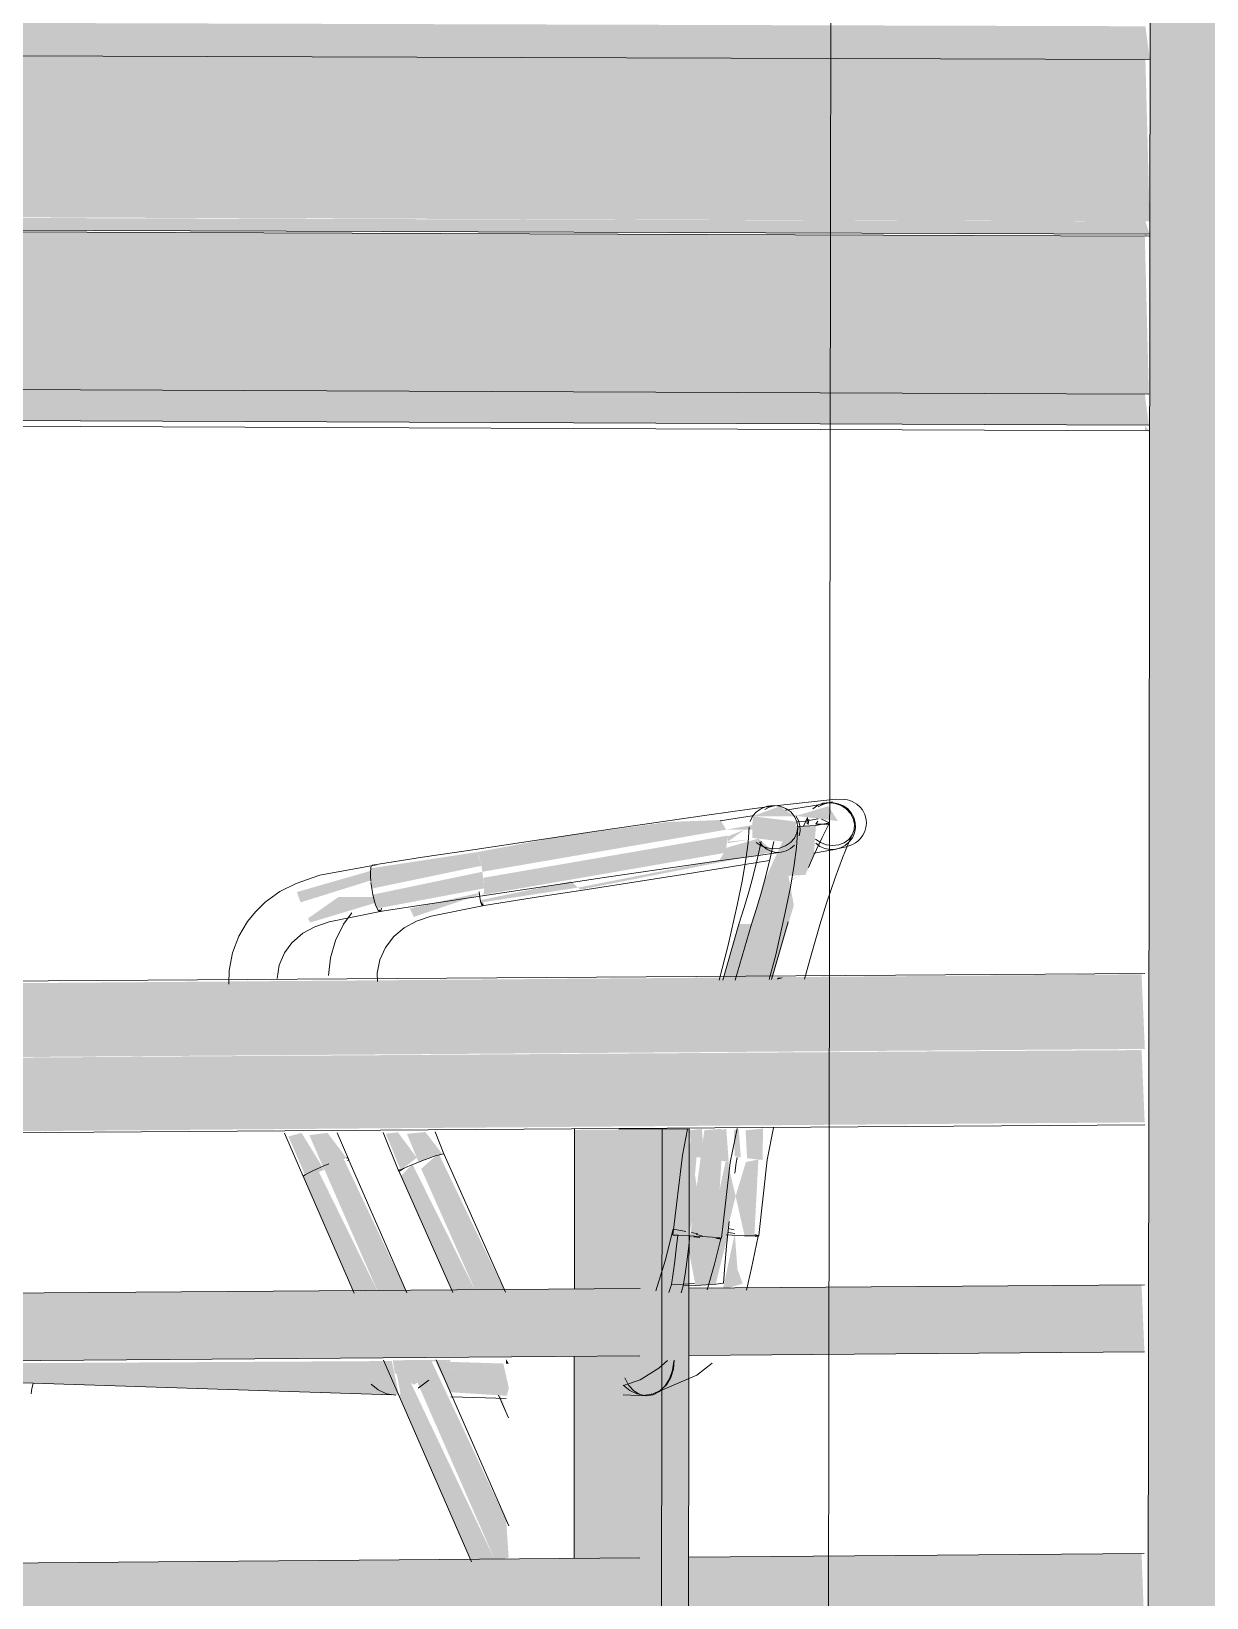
# Model space of a CAD drawing. Header units: inches. Extents: x 31213 to 31218, y -65 to 66.
# Drawn here: x 31215.93732 to 31215.94199, y -64.90707 to -64.90084 of the extents above; entities that cross this region are included whole.
import ezdxf

# ---------------------------------------------------------------- set-up
doc = ezdxf.new("R2010")
doc.units = ezdxf.units.IN
doc.header["$MEASUREMENT"] = 0
for name, color, linetype, lineweight in [('A-FLOR-HRAL', 11, 'Continuous', 9), ('A-GLAZ-CURT', 52, 'Continuous', 9), ('A-GLAZ-CWMG', 51, 'Continuous', 9), ('A-WALL-PATT', 111, 'Continuous', 13), ('I-FURN', 30, 'Continuous', 9), ('S-BEAM', 12, 'Continuous', 9)]:
    doc.layers.add(name, color=color, linetype=linetype, lineweight=lineweight)

# ---------------------------------------------------------------- blocks, each defined once
blk = doc.blocks.new('FP_70-Looking South East')
at = {"layer": 'A-WALL-PATT', "lineweight": 9}
blk.add_line((-6208.6189937, -64.9144237), (-6208.6188586, -64.8092345), dxfattribs=at)

msp = doc.modelspace()

# ---------------------------------------------------------------- hatches: boundary and pattern name
at = {"layer": 'A-FLOR-HRAL', "lineweight": 5}
for points in [[(31215.932642, -64.9049517), (31215.9417454, -64.9048864), (31215.9417323, -64.9045896), (31215.9324618, -64.9046625), (31215.9325558, -64.9047261), (31215.9326196, -64.9048283), (31215.9326364, -64.9048887)], [(31215.9324076, -64.9052515), (31215.9417447, -64.9051779), (31215.9417326, -64.9048907), (31215.932642, -64.9049517), (31215.9326192, -64.9050748), (31215.9325552, -64.9051763), (31215.9324454, -64.9052424)], [(31215.9399225, -64.9141904), (31215.939934, -64.9052043), (31215.9398264, -64.905205), (31215.9398148, -64.914189)], [(31215.9324662, -64.9061621), (31215.9417436, -64.9060906), (31215.9417324, -64.9058235), (31215.9324665, -64.9058929)], [(31215.9324647, -64.907239), (31215.9417422, -64.9071592), (31215.9417324, -64.9068921), (31215.9324651, -64.9069698)]]:
    msp.add_hatch(color=256, dxfattribs=at).paths.add_polyline_path(points, flags=0)
h = msp.add_hatch(color=256, dxfattribs=at)
h.paths.add_polyline_path([(31215.9398148, -64.914189), (31215.9398238, -64.9071757), (31215.9397023, -64.9071768), (31215.9396942, -64.9134634), (31215.9394675, -64.9134665), (31215.9394666, -64.9141844)], flags=0)
h.paths.add_polyline_path([(31215.939476, -64.9069111), (31215.9398242, -64.9069081), (31215.9398252, -64.9061054), (31215.939477, -64.9061081), (31215.9394766, -64.9064051)], flags=0)
h.paths.add_polyline_path([(31215.9394773, -64.9058404), (31215.9398255, -64.9058378), (31215.9398264, -64.905205), (31215.9394781, -64.905208), (31215.939478, -64.9053071)], flags=0)
at = {"layer": 'A-GLAZ-CWMG', "lineweight": 5}
msp.add_hatch(color=256, dxfattribs=at).paths.add_polyline_path([(31215.9422512, -64.9148435), (31215.942336, -64.8484933), (31215.9418332, -64.8485117), (31215.9417484, -64.9148367)], flags=0)
at = {"layer": 'I-FURN', "lineweight": 5}
for points in [[(31215.9391117, -64.9041819), (31215.9400808, -64.9040147), (31215.9400587, -64.903976), (31215.9398476, -64.9039843), (31215.9394154, -64.9040432), (31215.939092, -64.9041036), (31215.9390972, -64.9041177), (31215.9391074, -64.9041582)], [(31215.9405251, -64.9039805), (31215.9404873, -64.903921), (31215.9403583, -64.9039597)], [(31215.9391156, -64.9042733), (31215.9400795, -64.9041063), (31215.9400867, -64.9040382), (31215.939115, -64.9042059), (31215.9391181, -64.904248), (31215.9391175, -64.9042633)], [(31215.9402487, -64.9040153), (31215.9402451, -64.9039849), (31215.9400808, -64.9040147)], [(31215.9386718, -64.9042489), (31215.9391074, -64.9041582), (31215.939092, -64.9041036), (31215.9386675, -64.9041682), (31215.9386686, -64.904225)], [(31215.9395009, -64.9042531), (31215.9402703, -64.9041023), (31215.9402084, -64.9040501), (31215.9400847, -64.9040857), (31215.9400551, -64.9041346), (31215.9394914, -64.9042449), (31215.9394951, -64.9042481)], [(31215.9383887, -64.9043037), (31215.9386843, -64.9042112), (31215.9386848, -64.9041732), (31215.9383745, -64.9042624), (31215.9383807, -64.9042819)], [(31215.938693, -64.9043279), (31215.9391181, -64.904248), (31215.9391117, -64.9041819), (31215.9386762, -64.9042727), (31215.9386872, -64.9043136)], [(31215.9391065, -64.9043042), (31215.9394914, -64.9042449), (31215.9394639, -64.9042199), (31215.9391045, -64.9042948)], [(31215.9384275, -64.9043835), (31215.9386932, -64.9043035), (31215.93869, -64.9042824), (31215.9385399, -64.9042818), (31215.9384181, -64.9043676)], [(31215.938839, -64.9043613), (31215.9390997, -64.9042728), (31215.9390988, -64.904266), (31215.9388233, -64.904328), (31215.9388313, -64.9043456)], [(31215.9402833, -64.9046105), (31215.9403093, -64.9046029), (31215.9402853, -64.9046029)], [(31215.9384101, -64.9053953), (31215.9384827, -64.9053667), (31215.9383927, -64.9052202), (31215.9383403, -64.905234), (31215.9383769, -64.9053187)], [(31215.9384827, -64.9053667), (31215.9385705, -64.9053187), (31215.938496, -64.9052198), (31215.9384236, -64.9052288), (31215.9384621, -64.9053187)], [(31215.9387868, -64.9053679), (31215.9388507, -64.9053187), (31215.9387755, -64.9052176), (31215.938728, -64.9052235), (31215.9387846, -64.9053625)], [(31215.9388578, -64.9053359), (31215.9389521, -64.9053039), (31215.9388852, -64.9052166), (31215.9388116, -64.9052235), (31215.9388573, -64.9053348)], [(31215.9399918, -64.9053201), (31215.9399846, -64.9052044), (31215.9399349, -64.9052095), (31215.9399458, -64.9053134), (31215.9399822, -64.9053187)], [(31215.9400908, -64.9053358), (31215.9400813, -64.9052036), (31215.9400105, -64.9052191), (31215.9400167, -64.9053239), (31215.9400789, -64.9053337)], [(31215.9401389, -64.9053172), (31215.9401306, -64.9052035), (31215.9401116, -64.9052095), (31215.9401147, -64.9053134), (31215.9401353, -64.9053166)], [(31215.940226, -64.9053276), (31215.940227, -64.9052032), (31215.940158, -64.9052095), (31215.9401638, -64.9053208), (31215.9402089, -64.9053261)], [(31215.9390852, -64.905851), (31215.939201, -64.9058501), (31215.9389373, -64.9053016), (31215.9388681, -64.9053625), (31215.9388805, -64.9053905)], [(31215.9399309, -64.9056287), (31215.93997, -64.9054747), (31215.9399458, -64.9053134), (31215.9399137, -64.9053187), (31215.9399088, -64.9056276)], [(31215.9400433, -64.9056365), (31215.9400618, -64.9053309), (31215.9400167, -64.9053239), (31215.93997, -64.9054747), (31215.9400046, -64.9056334), (31215.940026, -64.905635)], [(31215.9400805, -64.9056251), (31215.9401183, -64.9054716), (31215.9400865, -64.9053352), (31215.9400765, -64.9053492), (31215.9400611, -64.9056235), (31215.9400801, -64.9056251)], [(31215.9401928, -64.9056298), (31215.9402089, -64.9053261), (31215.9401593, -64.9053358), (31215.9401183, -64.9054716), (31215.9401541, -64.9056291), (31215.9401755, -64.9056297)], [(31215.9400668, -64.9058436), (31215.9401464, -64.905819), (31215.9401258, -64.9057622), (31215.940115, -64.9056204), (31215.9400727, -64.9058175)], [(31215.938839, -64.9062213), (31215.9389206, -64.9061746), (31215.9388929, -64.9061228), (31215.938755, -64.9061238), (31215.9387633, -64.9061746)], [(31215.9389836, -64.9061303), (31215.9389839, -64.9061221), (31215.9387781, -64.9061237)], [(31215.9392086, -64.9062651), (31215.9392167, -64.9062342), (31215.9391947, -64.9061368), (31215.9389836, -64.9061303), (31215.938983, -64.9062508), (31215.939206, -64.9062649)], [(31215.9392169, -64.9061375), (31215.939206, -64.9061204), (31215.939206, -64.9061372)], [(31215.9397641, -64.906265), (31215.9398559, -64.9061971), (31215.9398428, -64.9061155), (31215.9396803, -64.9061167), (31215.9396774, -64.9061933), (31215.9397376, -64.9062597)]]:
    msp.add_hatch(color=256, dxfattribs=at).paths.add_polyline_path(points, flags=0)
h = msp.add_hatch(color=256, dxfattribs=at)
h.paths.add_polyline_path([(31215.9401857, -64.9039611), (31215.9403528, -64.9039621), (31215.9402946, -64.9039217)], flags=0)
h.paths.add_polyline_path([(31215.9403366, -64.9040657), (31215.9403623, -64.9039829), (31215.9401857, -64.9039611), (31215.9401849, -64.9040471)], flags=0)
h = msp.add_hatch(color=256, dxfattribs=at)
h.paths.add_polyline_path([(31215.939959, -64.9058264), (31215.9400392, -64.905821), (31215.9400864, -64.9056309), (31215.9400903, -64.9053358), (31215.9400782, -64.9053358), (31215.9400139, -64.905634), (31215.9400633, -64.9053187), (31215.9400615, -64.9052036), (31215.939994, -64.9052095), (31215.9399308, -64.9056809), (31215.9399423, -64.9057403)], flags=0)
h.paths.add_polyline_path([(31215.9401191, -64.9046123), (31215.9402659, -64.9046029), (31215.9403498, -64.9043149), (31215.9403283, -64.9041984), (31215.9403957, -64.9041942), (31215.9404294, -64.9041162), (31215.9404376, -64.903998), (31215.9403324, -64.9040008), (31215.9402325, -64.9042198), (31215.9401217, -64.9046029)], flags=0)
h = msp.add_hatch(color=256, dxfattribs=at)
h.paths.add_polyline_path([(31215.9400871, -64.9040624), (31215.9401529, -64.904015), (31215.9400856, -64.904042), (31215.940087, -64.9040604)], flags=0)
h.paths.add_polyline_path([(31215.9400871, -64.9040624), (31215.9400871, -64.9040681), (31215.9401796, -64.9040531)], flags=0)
h = msp.add_hatch(color=256, dxfattribs=at)
h.paths.add_polyline_path([(31215.9402775, -64.9046106), (31215.9402853, -64.9046029), (31215.9402786, -64.9046029)], flags=0)
h.paths.add_polyline_path([(31215.9403401, -64.9042163), (31215.9403716, -64.9041985), (31215.940342, -64.9042122)], flags=0)
h = msp.add_hatch(color=256, dxfattribs=at)
h.paths.add_polyline_path([(31215.9398825, -64.9056809), (31215.9399308, -64.9056809), (31215.939973, -64.9052046), (31215.9399455, -64.9052095), (31215.9399229, -64.9053493)], flags=0)
h.paths.add_polyline_path([(31215.9400695, -64.9046124), (31215.9401217, -64.9046029), (31215.9401819, -64.9043897), (31215.9401317, -64.9043898), (31215.9401073, -64.9044773)], flags=0)
h = msp.add_hatch(color=256, dxfattribs=at)
h.paths.add_polyline_path([(31215.9391629, -64.9069215), (31215.9392161, -64.906908), (31215.9392062, -64.9067603), (31215.9389071, -64.9061227), (31215.9388144, -64.9061234), (31215.9389428, -64.9064175)], flags=0)
h.paths.add_polyline_path([(31215.9386967, -64.9058538), (31215.93881, -64.905853), (31215.9385596, -64.9053222), (31215.9384779, -64.9053528)], flags=0)
at = {"layer": 'I-FURN'}
h = msp.add_hatch(color=256, dxfattribs=at)
h.paths.add_polyline_path([(31215.9392151, -64.90635), (31215.9391837, -64.9062637), (31215.9391817, -64.9062749), (31215.9392045, -64.9063262)], flags=0)
h.paths.add_polyline_path([(31215.9389936, -64.9058517), (31215.9390852, -64.905851), (31215.9388336, -64.9053448), (31215.9387886, -64.9053905)], flags=0)
at = {"layer": 'I-FURN', "lineweight": 5}
h = msp.add_hatch(color=256, dxfattribs=at)
h.paths.add_polyline_path([(31215.939068, -64.9069223), (31215.9391629, -64.9069215), (31215.9387842, -64.9061236), (31215.9387611, -64.9061238), (31215.938786, -64.9062571), (31215.9387806, -64.9062644), (31215.9388475, -64.9064175)], flags=0)
h.paths.add_polyline_path([(31215.9386016, -64.9058545), (31215.9386967, -64.9058538), (31215.9384553, -64.9053625), (31215.9383997, -64.9053923)], flags=0)
h = msp.add_hatch(color=256, dxfattribs=at)
h.paths.add_polyline_path([(31215.9387795, -64.9062622), (31215.9387515, -64.9061269), (31215.9372154, -64.9061358), (31215.9372028, -64.9062115), (31215.9387514, -64.9062613)], flags=0)
h.paths.add_polyline_path([(31215.9389829, -64.9062493), (31215.9389836, -64.9061303), (31215.9389249, -64.9061294), (31215.9389739, -64.9062286)], flags=0)
at = {"layer": 'S-BEAM', "lineweight": 5}
h = msp.add_hatch(color=256, dxfattribs=at)
h.paths.add_polyline_path([(31216.2587632, -64.9019233), (31216.2588773, -64.9017602), (31216.1868485, -64.9015469), (31216.1868485, -64.9017031), (31216.2555629, -64.9019135)], flags=0)
h.paths.add_polyline_path([(31215.9417654, -64.9009528), (31215.9417474, -64.9008209), (31215.893901, -64.9006792), (31215.893901, -64.9008063), (31215.9417476, -64.9009528)], flags=0)
h.paths.add_polyline_path([(31215.7639015, -64.9004084), (31215.7638772, -64.9002941), (31215.7279389, -64.9001876), (31215.7279389, -64.9002983), (31215.7638994, -64.9004084)], flags=0)
h = msp.add_hatch(color=256, dxfattribs=at)
h.paths.add_polyline_path([(31216.2587632, -64.9027207), (31216.2587632, -64.9019233), (31216.1862507, -64.9017013), (31216.1862692, -64.9024636), (31216.2555629, -64.9027093)], flags=0)
h.paths.add_polyline_path([(31215.9417646, -64.9015965), (31215.9417476, -64.9009528), (31215.8933321, -64.9008046), (31215.8933312, -64.9014248), (31215.9417476, -64.9015965)], flags=0)
h.paths.add_polyline_path([(31215.7639004, -64.9009658), (31215.7638775, -64.9004083), (31215.7275123, -64.900297), (31215.7275112, -64.9008368), (31215.7638994, -64.9009658)], flags=0)
h = msp.add_hatch(color=256, dxfattribs=at)
h.paths.add_polyline_path([(31216.2588004, -64.9027836), (31216.2587681, -64.9027522), (31216.2587632, -64.9027207), (31216.1868485, -64.9024958), (31216.1868485, -64.9025257), (31216.2555629, -64.902772)], flags=0)
h.paths.add_polyline_path([(31215.9417645, -64.9016472), (31215.9417476, -64.9015965), (31215.8939, -64.9014513), (31215.8938999, -64.9014757), (31215.9417476, -64.9016472)], flags=0)
h.paths.add_polyline_path([(31215.7639002, -64.9010097), (31215.7638775, -64.9009657), (31215.7279377, -64.900861), (31215.7279375, -64.9008808), (31215.7638993, -64.9010097)], flags=0)
h = msp.add_hatch(color=256, dxfattribs=at)
h.paths.add_polyline_path([(31216.2600701, -64.9035774), (31216.2600701, -64.9027977), (31216.1877205, -64.902538), (31216.1877386, -64.9032835), (31216.2599412, -64.9035769)], flags=0)
h.paths.add_polyline_path([(31215.9417613, -64.9022838), (31215.9417452, -64.9016549), (31215.8952062, -64.9014878), (31215.8952053, -64.9020946), (31215.9417452, -64.9022837)], flags=0)
h.paths.add_polyline_path([(31215.763896, -64.901561), (31215.7638743, -64.9010163), (31215.7293728, -64.9008924), (31215.7293716, -64.9014206), (31215.7638743, -64.9015609)], flags=0)
h = msp.add_hatch(color=256, dxfattribs=at)
h.paths.add_polyline_path([(31216.2600701, -64.9027977), (31216.2600701, -64.9027751), (31216.2564902, -64.9027754), (31216.2599412, -64.9027972)], flags=0)
h.paths.add_polyline_path([(31215.9417622, -64.9016549), (31215.9417452, -64.9016472), (31215.9417452, -64.9016549)], flags=0)
h.paths.add_polyline_path([(31215.7638971, -64.9010163), (31215.7638743, -64.9010097), (31215.7638962, -64.9010163)], flags=0)
h = msp.add_hatch(color=256, dxfattribs=at)
h.paths.add_polyline_path([(31216.2600701, -64.9037298), (31216.2600701, -64.9035774), (31216.1898788, -64.9032922), (31216.1898788, -64.903438), (31216.2599412, -64.9037292)], flags=0)
h.paths.add_polyline_path([(31215.9417614, -64.9024067), (31215.9417452, -64.9022837), (31215.8967004, -64.9021007), (31215.8967006, -64.9022194), (31215.9417454, -64.9024066)], flags=0)
h.paths.add_polyline_path([(31215.763896, -64.9016674), (31215.7638743, -64.9015609), (31215.7305388, -64.9014254), (31215.730539, -64.9015287), (31215.7638745, -64.9016673)], flags=0)
h = msp.add_hatch(color=256, dxfattribs=at)
h.paths.add_polyline_path([(31216.2600701, -64.9037578), (31216.2600701, -64.9037298), (31216.2599412, -64.9037572)], flags=0)
h.paths.add_polyline_path([(31215.9417613, -64.9024293), (31215.9417454, -64.9024066), (31215.9417454, -64.9024292)], flags=0)
h.paths.add_polyline_path([(31215.7638959, -64.9016869), (31215.7638745, -64.9016673), (31215.7638744, -64.9016868)], flags=0)

# ---------------------------------------------------------------- linework, layer by layer
at = {"layer": 'A-FLOR-HRAL'}
for p, q in [((31215.9323786, -64.9046472), (31215.9417457, -64.9045868)), ((31215.941745, -64.9051878), (31215.9323836, -64.9052529)), ((31215.9394782, -64.9052028), (31215.9394773, -64.9058404)), ((31215.9398264, -64.905205), (31215.9394782, -64.9052028)), ((31215.9398148, -64.9141911), (31215.9398264, -64.905205)), ((31215.939934, -64.9052043), (31215.9398264, -64.905205)), ((31215.9399225, -64.9141925), (31215.939934, -64.9052043)), ((31215.9330029, -64.9058889), (31215.9397385, -64.9058385)), ((31215.9399331, -64.905837), (31215.9417439, -64.9058235)), ((31215.9417436, -64.9060906), (31215.9399327, -64.9061046)), ((31215.9397381, -64.9061061), (31215.9330026, -64.906158)), ((31215.939477, -64.9061081), (31215.939476, -64.9069111)), ((31215.9330015, -64.9069653), (31215.9397371, -64.9069089)), ((31215.9399317, -64.9069072), (31215.9417426, -64.9068921))]:
    msp.add_line(p, q, dxfattribs=at)
at = {"layer": 'A-GLAZ-CWMG'}
msp.add_line((31215.9418332, -64.8485117), (31215.9417484, -64.9148367), dxfattribs=at)
at = {"layer": 'I-FURN'}
for p, q in [((31215.9402712, -64.9039199), (31215.9402739, -64.9039195)), ((31215.9401846, -64.9039592), (31215.9400574, -64.9039798)), ((31215.9404043, -64.9039656), (31215.9403888, -64.9040006)), ((31215.9404026, -64.9039916), (31215.940404, -64.9039695)), ((31215.9404062, -64.9039936), (31215.94041, -64.9039731)), ((31215.9404449, -64.9039812), (31215.9404372, -64.9039932)), ((31215.9404921, -64.9039878), (31215.9404593, -64.9039725)), ((31215.9403619, -64.9040273), (31215.9403654, -64.9040051)), ((31215.9404372, -64.9039932), (31215.9404887, -64.9039931)), ((31215.9386737, -64.9041551), (31215.9386739, -64.9041551)), ((31215.9386899, -64.9041545), (31215.9386887, -64.9041552)), ((31215.9386718, -64.9042489), (31215.9386686, -64.904225)), ((31215.9387064, -64.9043398), (31215.9387088, -64.9043337)), ((31215.9400671, -64.9046127), (31215.9401317, -64.9043898)), ((31215.9401819, -64.9043897), (31215.9401166, -64.9046127)), ((31215.9402616, -64.9046104), (31215.9403279, -64.9043807)), ((31215.9383253, -64.9052205), (31215.9384022, -64.9053983)), ((31215.9385346, -64.9052196), (31215.938581, -64.905327)), ((31215.9387168, -64.9052182), (31215.93878, -64.9053735)), ((31215.9389233, -64.9052162), (31215.9389589, -64.9053038)), ((31215.9399067, -64.9053083), (31215.9399276, -64.9052052)), ((31215.9400973, -64.9053371), (31215.9401246, -64.9052024)), ((31215.9402444, -64.9053271), (31215.9402692, -64.9052003)), ((31215.9385011, -64.9053434), (31215.9384779, -64.9053528)), ((31215.9385766, -64.9053186), (31215.938571, -64.9053192)), ((31215.9385805, -64.9053272), (31215.9385752, -64.9053295)), ((31215.9385772, -64.9053189), (31215.9388115, -64.9058554)), ((31215.9385809, -64.905327), (31215.9385805, -64.9053272)), ((31215.9389547, -64.9052945), (31215.9389542, -64.9052947)), ((31215.9389548, -64.9052945), (31215.9392029, -64.9058526)), ((31215.9389588, -64.9053038), (31215.9389581, -64.9053034)), ((31215.9398693, -64.9056267), (31215.9399067, -64.9053083)), ((31215.9400618, -64.9056388), (31215.9400973, -64.9053371)), ((31215.9402112, -64.9056282), (31215.9402444, -64.9053271)), ((31215.9386023, -64.905857), (31215.9383992, -64.9053919)), ((31215.9384033, -64.9053979), (31215.9384022, -64.9053983)), ((31215.9389937, -64.9058541), (31215.9387778, -64.9053684)), ((31215.9400817, -64.9056707), (31215.9400923, -64.905572)), ((31215.940113, -64.9056048), (31215.9400886, -64.9056004)), ((31215.9398698, -64.9056269), (31215.9398756, -64.9056278)), ((31215.9398825, -64.9056809), (31215.9398884, -64.9056264)), ((31215.9399365, -64.9056284), (31215.9399308, -64.9056809)), ((31215.9399435, -64.905616), (31215.9399681, -64.9056209)), ((31215.9399505, -64.9056337), (31215.9399756, -64.9056353)), ((31215.9399856, -64.9056289), (31215.9399611, -64.905624)), ((31215.940048, -64.9056384), (31215.9400566, -64.9056407)), ((31215.9401049, -64.9056267), (31215.9400805, -64.9056251)), ((31215.9400905, -64.9056154), (31215.940115, -64.9056204)), ((31215.9398523, -64.9058539), (31215.9398632, -64.9058226)), ((31215.9399104, -64.9058282), (31215.9399015, -64.9058561)), ((31215.9390687, -64.9069251), (31215.9387189, -64.9061241)), ((31215.9389281, -64.9061225), (31215.9392163, -64.9067823)), ((31215.9387515, -64.9062613), (31215.937203, -64.9062115)), ((31215.938899, -64.9062023), (31215.9388567, -64.9062341)), ((31215.9392151, -64.9063523), (31215.9391755, -64.9062632)), ((31215.9397625, -64.9062649), (31215.9396716, -64.9062612))]:
    msp.add_line(p, q, dxfattribs=at)
for points in [[(31215.9400128, -64.9039558, 0), (31215.9401638, -64.9039345, 0), (31215.9402734, -64.9039196, 0)], [(31215.9402946, -64.9039217, 0), (31215.9402696, -64.9039186, 0), (31215.9402446, -64.9039214, 0), (31215.9402213, -64.9039299, 0), (31215.9402012, -64.9039434, 0), (31215.9401857, -64.9039611, 0), (31215.9401759, -64.9039818, 0)], [(31215.9402348, -64.903935, 0), (31215.9402521, -64.9039253, 0), (31215.9402712, -64.9039199, 0)], [(31215.9402741, -64.9039195, 0), (31215.9405169, -64.9038939, 0), (31215.9405512, -64.9038944, 0), (31215.9405629, -64.9038964, 0), (31215.9405731, -64.9038993, 0), (31215.9405822, -64.9039029, 0), (31215.9405997, -64.903913, 0), (31215.9406133, -64.9039249, 0), (31215.9406223, -64.9039361, 0), (31215.9406322, -64.9039548, 0), (31215.9406373, -64.9039736, 0)], [(31215.9404823, -64.9039091, 0), (31215.9404323, -64.9039182, 0), (31215.9403166, -64.9039377, 0)], [(31215.9404251, -64.9039315, 0), (31215.9404435, -64.903918, 0), (31215.9404655, -64.9039097, 0), (31215.9404897, -64.9039069, 0), (31215.9405143, -64.90391, 0)], [(31215.9404468, -64.9039236, 0), (31215.9404654, -64.9039139, 0), (31215.9404859, -64.9039085, 0)], [(31215.9405034, -64.9039037, 0), (31215.9405031, -64.9039041, 0), (31215.9404793, -64.9039098, 0)], [(31215.9404859, -64.9039085, 0), (31215.940507, -64.9039077, 0), (31215.9405278, -64.9039115, 0), (31215.9405473, -64.9039198, 0), (31215.9405644, -64.9039321, 0), (31215.9405784, -64.9039479, 0), (31215.9405884, -64.9039663, 0), (31215.940594, -64.9039864, 0)], [(31215.9405143, -64.90391, 0), (31215.9405377, -64.9039187, 0), (31215.9405584, -64.9039324, 0), (31215.9405748, -64.9039502, 0), (31215.940586, -64.9039708, 0), (31215.940591, -64.9039929, 0), (31215.9405897, -64.904015, 0)], [(31215.9400128, -64.9039558, 0), (31215.9395649, -64.9040211, 0), (31215.9390833, -64.9040928, 0)], [(31215.9403654, -64.9040051, 0), (31215.9403623, -64.9039829, 0), (31215.9403528, -64.9039621, 0), (31215.9403376, -64.9039442, 0), (31215.9403178, -64.9039304, 0), (31215.9402946, -64.9039217, 0)], [(31215.9403583, -64.9039597, 0), (31215.9403679, -64.9039782, 0), (31215.9403734, -64.9039983, 0)], [(31215.9404464, -64.9039711, 0), (31215.9403953, -64.9039807, 0), (31215.9403642, -64.9039834, 0)], [(31215.9406373, -64.9039736, 0), (31215.9406384, -64.9039901, 0), (31215.9406365, -64.9040065, 0), (31215.9406318, -64.9040221, 0), (31215.9406244, -64.9040366, 0), (31215.9406149, -64.9040492, 0), (31215.940604, -64.9040597, 0), (31215.9405946, -64.9040666, 0), (31215.9405803, -64.9040744, 0), (31215.9405582, -64.9040823, 0), (31215.9405226, -64.9040911, 0)], [(31215.9401726, -64.9040041, 0), (31215.9401681, -64.9040662, 0), (31215.9401591, -64.9041326, 0), (31215.9401442, -64.9042196, 0), (31215.940125, -64.9043152, 0), (31215.9400888, -64.9044739, 0), (31215.9400529, -64.9046133, 0)], [(31215.9402432, -64.9040874, 0), (31215.9402681, -64.9040905, 0), (31215.9402931, -64.9040877, 0), (31215.9403165, -64.9040793, 0), (31215.9403366, -64.9040657, 0), (31215.9403521, -64.904048, 0), (31215.9403619, -64.9040273, 0)], [(31215.9403655, -64.9040051, 0), (31215.9403599, -64.9040859, 0), (31215.9403507, -64.9041546, 0), (31215.9403359, -64.9042425, 0), (31215.9403157, -64.9043443, 0), (31215.9402776, -64.9045122, 0), (31215.9402522, -64.9046108, 0)], [(31215.9403662, -64.9040018, 0), (31215.9404376, -64.903998, 0), (31215.9404921, -64.9039878, 0)], [(31215.9403734, -64.9039983, 0), (31215.9403745, -64.9040192, 0), (31215.9403711, -64.9040397, 0)], [(31215.9405835, -64.904033, 0), (31215.9405672, -64.9040677, 0), (31215.940543, -64.9041265, 0), (31215.9405136, -64.904206, 0), (31215.94048, -64.9043063, 0), (31215.9404531, -64.9043931, 0), (31215.940413, -64.9045324, 0), (31215.9403927, -64.9046093, 0)], [(31215.9404082, -64.9041646, 0), (31215.9404294, -64.9041162, 0), (31215.9404609, -64.9040485, 0), (31215.9404887, -64.9039931, 0)], [(31215.9405897, -64.904015, 0), (31215.940582, -64.9040355, 0), (31215.9405685, -64.9040531, 0), (31215.9405501, -64.9040665, 0), (31215.9405281, -64.9040749, 0), (31215.940504, -64.9040776, 0), (31215.9404794, -64.9040745, 0)], [(31215.9404887, -64.9039931, 0), (31215.9404904, -64.9039905, 0), (31215.9404921, -64.9039878, 0)], [(31215.940594, -64.9039864, 0), (31215.9405949, -64.9040073, 0), (31215.9405911, -64.9040278, 0), (31215.9405828, -64.9040469, 0), (31215.9405703, -64.9040636, 0), (31215.9405543, -64.9040772, 0), (31215.9405357, -64.904087, 0), (31215.9405153, -64.9040924, 0)], [(31215.9390833, -64.9040928, 0), (31215.938874, -64.9041245, 0), (31215.9386738, -64.9041551, 0)], [(31215.9400407, -64.9041404, 0), (31215.9401891, -64.9041194, 0), (31215.9402988, -64.9041044, 0)], [(31215.9401862, -64.9042037, 0), (31215.940205, -64.9041274, 0), (31215.9402193, -64.9040613, 0)], [(31215.9402001, -64.904065, 0), (31215.94022, -64.9040787, 0), (31215.9402432, -64.9040874, 0)], [(31215.9403007, -64.9041041, 0), (31215.9402809, -64.9041049, 0), (31215.9402613, -64.904101, 0), (31215.940243, -64.9040926, 0), (31215.9402268, -64.9040802, 0), (31215.9402136, -64.9040643, 0)], [(31215.9402706, -64.9040612, 0), (31215.9402561, -64.9041274, 0), (31215.940237, -64.9042037, 0)], [(31215.940352, -64.9040756, 0), (31215.9403371, -64.9040891, 0), (31215.9403197, -64.9040988, 0), (31215.9403007, -64.9041041, 0)], [(31215.9405193, -64.9040917, 0), (31215.9404664, -64.9041013, 0), (31215.9404299, -64.9041075, 0)], [(31215.9404794, -64.9040745, 0), (31215.9404559, -64.9040659, 0), (31215.9404353, -64.9040522, 0)], [(31215.9405153, -64.9040924, 0), (31215.9404941, -64.9040932, 0), (31215.9404733, -64.9040894, 0), (31215.9404538, -64.9040811, 0), (31215.9404367, -64.9040687, 0)], [(31215.93869, -64.9041545, 0), (31215.9384653, -64.9041961, 0), (31215.9383717, -64.9042286, 0)], [(31215.938668, -64.9042196, 0), (31215.9386667, -64.9042026, 0), (31215.9386663, -64.9041832, 0), (31215.9386675, -64.9041682, 0), (31215.93867, -64.9041586, 0)], [(31215.9391125, -64.9042772, 0), (31215.9396146, -64.9042024, 0), (31215.9400407, -64.9041404, 0)], [(31215.9402528, -64.9041369, 0), (31215.939951, -64.9041857, 0), (31215.9395106, -64.9042551, 0)], [(31215.9383717, -64.9042286, 0), (31215.9383067, -64.9042609, 0), (31215.9382482, -64.9043031, 0), (31215.9382089, -64.9043415, 0)], [(31215.9401317, -64.9043898, 0), (31215.9401521, -64.9043241, 0), (31215.9401705, -64.9042612, 0), (31215.9401862, -64.9042037, 0)], [(31215.940237, -64.9042037, 0), (31215.9402211, -64.9042612, 0), (31215.9402025, -64.904324, 0), (31215.9401819, -64.9043897, 0)], [(31215.9387034, -64.9043395, 0), (31215.9386985, -64.9043368, 0), (31215.938693, -64.9043279, 0), (31215.9386872, -64.9043136, 0), (31215.9386814, -64.9042948, 0), (31215.9386762, -64.9042727, 0), (31215.9386718, -64.9042489, 0)], [(31215.9387036, -64.9043395, 0), (31215.9389121, -64.9043076, 0), (31215.9391125, -64.9042772, 0)], [(31215.9390983, -64.9042623, 0), (31215.9391012, -64.904283, 0), (31215.9391043, -64.9042998, 0), (31215.9391074, -64.9043115, 0), (31215.9391102, -64.9043173, 0)], [(31215.9391103, -64.9043168, 0), (31215.9393179, -64.9042849, 0), (31215.9395106, -64.9042551, 0)], [(31215.9381029, -64.9046293, 0), (31215.9381042, -64.9045738, 0), (31215.938118, -64.9045044, 0), (31215.9381435, -64.9044383, 0), (31215.9381779, -64.9043803, 0), (31215.9382089, -64.9043415, 0)], [(31215.9387053, -64.9043405, 0), (31215.9385023, -64.9043805, 0), (31215.938445, -64.9044011, 0)], [(31215.938592, -64.9043449, 0), (31215.9385592, -64.9043907, 0), (31215.9385279, -64.9044551, 0), (31215.9385081, -64.9045235, 0), (31215.9385003, -64.9045939, 0)], [(31215.9387001, -64.9043332, 0), (31215.9387035, -64.9043396, 0), (31215.9387064, -64.9043398, 0)], [(31215.9387098, -64.9043263, 0), (31215.9387073, -64.9043359, 0), (31215.9387034, -64.9043395, 0)], [(31215.9391115, -64.9043178, 0), (31215.9389079, -64.9043578, 0), (31215.9388499, -64.9043785, 0)], [(31215.9391102, -64.9043168, 0), (31215.9391088, -64.9043135, 0), (31215.9391065, -64.9043042, 0)], [(31215.93911, -64.9043047, 0), (31215.9391106, -64.9043137, 0), (31215.9391103, -64.9043168, 0)], [(31215.9391102, -64.9043173, 0), (31215.9391126, -64.9043168, 0), (31215.9391144, -64.90431, 0)], [(31215.938445, -64.9044011, 0), (31215.9383971, -64.9044266, 0), (31215.9383544, -64.904464, 0)], [(31215.9388499, -64.9043785, 0), (31215.9388011, -64.9044042, 0), (31215.9387591, -64.9044396, 0), (31215.9387262, -64.904483, 0), (31215.938704, -64.9045322, 0), (31215.9386936, -64.9045846, 0), (31215.9386947, -64.9046187, 0)], [(31215.9382953, -64.9046058, 0), (31215.9383042, -64.9045536, 0), (31215.9383249, -64.9045048, 0), (31215.9383544, -64.904464, 0)], [(31215.9384779, -64.9053528, 0), (31215.9384553, -64.9053625, 0), (31215.938435, -64.9053716, 0), (31215.9384183, -64.9053797, 0), (31215.9384064, -64.9053861, 0), (31215.9384, -64.9053904, 0), (31215.9383997, -64.9053923, 0)], [(31215.9388578, -64.9053359, 0), (31215.9388352, -64.9053451, 0), (31215.938815, -64.9053539, 0), (31215.9387985, -64.9053617, 0), (31215.9387868, -64.9053679, 0), (31215.9387807, -64.9053721, 0), (31215.9387807, -64.905374, 0)], [(31215.9389581, -64.9053034, 0), (31215.9389521, -64.9053039, 0), (31215.9389404, -64.9053067, 0), (31215.9389239, -64.9053118, 0), (31215.9389037, -64.9053186, 0), (31215.9388811, -64.9053269, 0), (31215.9388578, -64.9053359, 0)], [(31215.9401156, -64.9053796, 0), (31215.940121, -64.9053393, 0), (31215.9401239, -64.9053184, 0)], [(31215.938785, -64.9053653, 0), (31215.9387786, -64.905368, 0), (31215.9387783, -64.9053682, 0)], [(31215.9398014, -64.905848, 0), (31215.9398388, -64.905729, 0), (31215.9398703, -64.9056032, 0)], [(31215.9399553, -64.9056301, 0), (31215.9399309, -64.9056287, 0), (31215.9399088, -64.9056276, 0), (31215.9398906, -64.9056268, 0), (31215.9398775, -64.9056264, 0), (31215.9398704, -64.9056264, 0), (31215.9398698, -64.9056269, 0)], [(31215.9398726, -64.9056042, 0), (31215.9398703, -64.9056032, 0), (31215.9398744, -64.9056034, 0), (31215.9398847, -64.905605, 0), (31215.9399004, -64.9056077, 0), (31215.9399205, -64.9056115, 0)], [(31215.9400612, -64.9056385, 0), (31215.9400553, -64.9056377, 0), (31215.9400433, -64.9056365, 0), (31215.940026, -64.905635, 0), (31215.9400046, -64.9056334, 0), (31215.9399805, -64.9056317, 0), (31215.9399553, -64.9056301, 0)], [(31215.9400055, -64.9058432, 0), (31215.9400346, -64.9057424, 0), (31215.940059, -64.9056417, 0)], [(31215.9400403, -64.9056387, 0), (31215.9400534, -64.905639, 0), (31215.9400606, -64.905639, 0), (31215.9400612, -64.9056385, 0)], [(31215.9400566, -64.9056407, 0), (31215.9400589, -64.9056418, 0), (31215.9400548, -64.9056415, 0), (31215.9400445, -64.90564, 0)], [(31215.9402106, -64.9056286, 0), (31215.9402048, -64.9056294, 0), (31215.9401928, -64.9056298, 0), (31215.9401755, -64.9056297, 0), (31215.9401541, -64.9056291, 0), (31215.94013, -64.9056281, 0), (31215.9401049, -64.9056267, 0)], [(31215.9401621, -64.9058453, 0), (31215.9401816, -64.9057572, 0), (31215.9402085, -64.9056308, 0)], [(31215.9402085, -64.9056307, 0), (31215.940205, -64.905628, 0), (31215.9401953, -64.9056243, 0)], [(31215.9401963, -64.9056321, 0), (31215.9402055, -64.9056321, 0), (31215.9402085, -64.9056307, 0)], [(31215.9402029, -64.9056259, 0), (31215.94021, -64.9056274, 0), (31215.9402106, -64.9056286, 0)], [(31215.9398632, -64.9058226, 0), (31215.9398704, -64.9057778, 0), (31215.9398769, -64.9057301, 0), (31215.9398825, -64.9056809, 0)], [(31215.9399308, -64.9056809, 0), (31215.9399248, -64.9057321, 0), (31215.939918, -64.9057818, 0), (31215.9399104, -64.9058282, 0)], [(31215.9400708, -64.9058173, 0), (31215.940075, -64.905747, 0), (31215.9400817, -64.9056707, 0)], [(31215.9399543, -64.9058185, 0), (31215.9399116, -64.9058209, 0), (31215.9398632, -64.9058226, 0)], [(31215.9399104, -64.9058282, 0), (31215.939959, -64.9058264, 0), (31215.9400019, -64.905824, 0), (31215.9400392, -64.905821, 0), (31215.9400708, -64.9058173, 0)], [(31215.9396727, -64.9062245, 0), (31215.9397392, -64.9062016, 0), (31215.939813, -64.9061548, 0), (31215.9398474, -64.9061243, 0)], [(31215.9398738, -64.9061228, 0), (31215.9398713, -64.9061589, 0), (31215.9398608, -64.9061925, 0), (31215.939843, -64.9062215, 0), (31215.9398189, -64.9062437, 0), (31215.9397904, -64.9062578, 0), (31215.9397592, -64.9062628, 0)], [(31215.9397641, -64.906265, 0), (31215.9397909, -64.9062608, 0), (31215.9398163, -64.9062474, 0), (31215.9398384, -64.9062257, 0), (31215.9398559, -64.9061971, 0), (31215.9398674, -64.9061637, 0), (31215.9398723, -64.9061276, 0)], [(31215.9397839, -64.9062597, 0), (31215.9399646, -64.9061833, 0), (31215.9400245, -64.9061359, 0)], [(31215.9373182, -64.9062572, 0), (31215.9373207, -64.9062363, 0), (31215.9373261, -64.9062159, 0)], [(31215.9387668, -64.9062626, 0), (31215.9387306, -64.9062568, 0), (31215.9386972, -64.9062418, 0), (31215.9386689, -64.9062188, 0)], [(31215.9397276, -64.9062582, 0), (31215.9396977, -64.9062445, 0), (31215.9396715, -64.9062226, 0)], [(31215.9396774, -64.9061933, 0), (31215.9396927, -64.9062226, 0), (31215.9397132, -64.9062452, 0), (31215.9397376, -64.9062597, 0), (31215.9397641, -64.906265, 0)], [(31215.9389861, -64.9062688, 0), (31215.9391237, -64.9062731, 0), (31215.9392056, -64.9062755, 0)]]:
    msp.add_polyline3d(points, dxfattribs=at)
at = {"layer": 'S-BEAM'}
for p, q in [((31215.893901, -64.9008063), (31215.9417654, -64.9009528)), ((31215.9417646, -64.9016472), (31215.8938761, -64.9014756)), ((31215.8950456, -64.9014872), (31215.9417622, -64.9016549)), ((31215.8950447, -64.9020939), (31215.9417613, -64.9022838)), ((31215.8949276, -64.902212), (31215.9417614, -64.9024067)), ((31215.8949429, -64.9022339), (31215.9417613, -64.9024293))]:
    msp.add_line(p, q, dxfattribs=at)

# ---------------------------------------------------------------- block references
at = {"layer": 'A-GLAZ-CURT'}
msp.add_blockref('FP_70-Looking South East', (37424.5594725, 0), dxfattribs=at)

doc.saveas('drawing.dxf')
